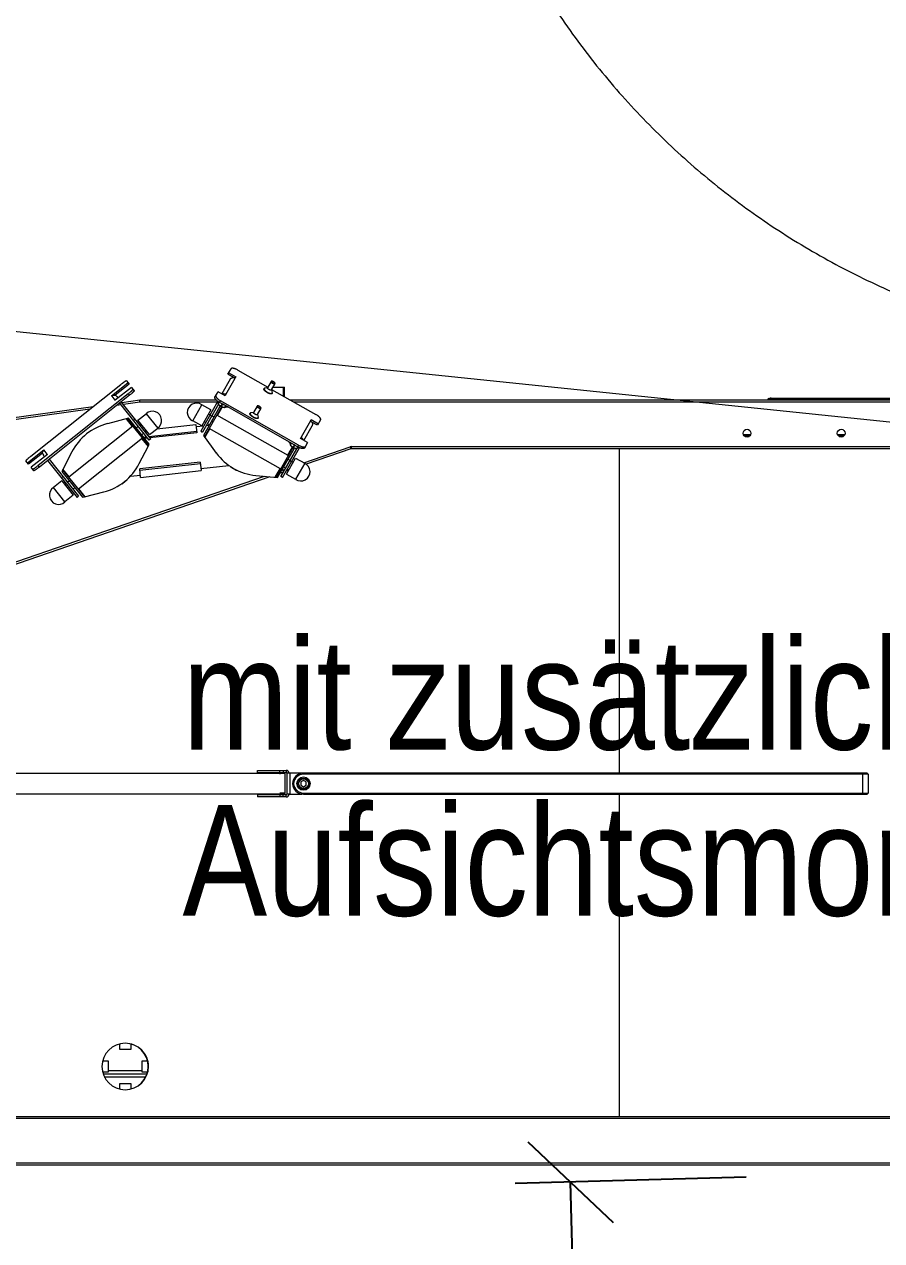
# Model space of a CAD drawing. Header units: millimetres. Extents: x 2027740 to 2136289, y -1533552 to -1491502.
# Drawn here: x 2099765 to 2100539, y -1504172 to -1503073 of the extents above; entities that cross this region are included whole.
import ezdxf

# ---------------------------------------------------------------- set-up
doc = ezdxf.new("R2010")
doc.units = ezdxf.units.MM
doc.header["$MEASUREMENT"] = 0
doc.linetypes.add('AUSGEZOGEN', pattern=[0])
doc.linetypes.add('DGN Style 2', pattern=[375.045563, 225.027338, -150.018225])
for name, color, linetype, lineweight in [('10_Einrichtung', 7, 'Continuous', 0), ('10_Einrichtung (Construction)', 7, 'Continuous', 0), ('11_Schraffur', 9, 'Continuous', 0), ('13_Ladenbau', 94, 'Continuous', 0), ('16_Brandschutz_Radien', 94, 'DGN Style 2', 13)]:
    doc.layers.add(name, color=color, linetype=linetype, lineweight=lineweight)
doc.styles.add('Rossmann', font='ARIALN.TTF', dxfattribs={"height": 100})
doc.styles.add('Style-Arial Narrow', font='ARIALN.TTF')
doc.dimstyles.new('Rossmann', dxfattribs={"dimtxt": 100, "dimasz": 75, "dimexe": 50, "dimexo": 0.0625, "dimgap": 50, "dimtad": 1, "dimdec": 3, "dimlfac": 0.001, "dimzin": 3, "dimtxsty": 'Rossmann', "dimcen": 0, "dimadec": 3, "dimazin": 0, "dimtfac": 1, "dimtdec": 0, "dimtofl": 0, "dimtmove": 0, "dimatfit": 1, "dimfxl": 200, "dimfxlon": 1, "dimfrac": 2, "dimtolj": 1, "dimtzin": 3, "dimarcsym": 0})

# ---------------------------------------------------------------- blocks, each defined once
blk = doc.blocks.new('Tür SB Gr')
at = {"layer": '10_Einrichtung (Construction)', "color": 1, "linetype": 'DGN Style 2', "lineweight": 0}
blk.add_arc((0.6769, 0), 7, 275, 85, dxfattribs=at)
blk = doc.blocks.new('*U847')
at = {"layer": '10_Einrichtung', "color": 1, "linetype": 'Continuous', "lineweight": 0}
for p, q in [((7.386, 3.581), (7.415, 3.63)), ((6.469, 3.522), (6.494, 3.491)), ((7.407, 3.536), (7.332, 3.404)), ((7.368, 3.399), (7.453, 3.547)), ((7.437, 3.552), (7.386, 3.581)), ((7.395, 3.595), (7.459, 3.559)), ((7.433, 3.552), (7.434, 3.554)), ((7.435, 3.552), (7.435, 3.553)), ((7.459, 3.559), (7.453, 3.547)), ((7.477, 3.618), (7.746, 3.465)), ((7.776, 3.517), (7.744, 3.46)), ((7.781, 3.519), (7.778, 3.518)), ((5.606, 2.841), (6.419, 3.489)), ((6.335, 3.387), (6.483, 3.505)), ((6.494, 3.491), (6.368, 3.391)), ((6.516, 3.463), (6.368, 3.346)), ((6.516, 3.463), (6.54, 3.433)), ((7.269, 3.374), (7.297, 3.424)), ((7.362, 3.387), (7.297, 3.424)), ((7.714, 3.452), (7.712, 3.449)), ((7.744, 3.46), (7.719, 3.455)), ((7.744, 3.46), (7.743, 3.459)), ((7.747, 3.466), (7.744, 3.466)), ((7.811, 3.497), (7.778, 3.44)), ((7.779, 3.441), (7.787, 3.417)), ((7.781, 3.445), (8.181, 3.218)), ((7.787, 3.411), (7.785, 3.407)), ((7.793, 3.466), (7.898, 3.466)), ((7.81, 3.503), (7.811, 3.5)), ((7.888, 3.384), (7.888, 3.466)), ((7.898, 3.379), (7.898, 3.466)), ((6.486, 3.405), (5.672, 2.757)), ((6.497, 3.391), (5.684, 2.743)), ((6.337, 3.384), (6.335, 3.387)), ((6.337, 3.384), (6.366, 3.348)), ((6.368, 3.346), (6.366, 3.348)), ((6.421, 3.305), (6.382, 3.3)), ((6.395, 3.367), (6.385, 3.379)), ((6.675, 2.986), (6.409, 3.321)), ((6.689, 2.997), (6.423, 3.332)), ((6.427, 3.326), (6.59, 3.349)), ((6.592, 3.329), (6.442, 3.308)), ((6.486, 3.405), (6.497, 3.391)), ((6.591, 3.339), (6.59, 3.349)), ((6.592, 3.329), (6.591, 3.339)), ((6.591, 3.339), (6.591, 3.339)), ((6.592, 3.349), (7.281, 3.349)), ((6.592, 3.329), (6.592, 3.349)), ((7.29, 3.329), (6.592, 3.329)), ((7.068, 3.162), (7.15, 3.306)), ((7.294, 3.338), (7.141, 3.068)), ((7.232, 3.259), (7.15, 3.306)), ((7.3, 3.312), (7.157, 3.059)), ((7.299, 3.316), (7.307, 3.33)), ((7.299, 3.316), (7.299, 3.316)), ((7.3, 3.311), (7.299, 3.316)), ((7.3, 3.315), (7.308, 3.329)), ((7.311, 3.327), (7.32, 3.342)), ((7.333, 3.315), (7.311, 3.327)), ((8.024, 2.941), (7.32, 3.342)), ((7.333, 3.309), (7.324, 3.293)), ((7.326, 3.292), (7.335, 3.307)), ((7.342, 3.31), (7.333, 3.315)), ((7.984, 2.944), (7.342, 3.31)), ((7.366, 3.296), (7.358, 3.281)), ((7.368, 3.399), (7.362, 3.387)), ((7.655, 3.296), (7.651, 3.295)), ((7.95, 3.349), (15.919, 3.349)), ((15.919, 3.329), (7.985, 3.329)), ((12.274, 3.363), (15.527, 3.363)), ((12.288, 3.365), (15.497, 3.365)), ((3.916, 2.973), (6.17, 3.29)), ((6.139, 3.266), (3.919, 2.954)), ((6.574, 3.166), (6.648, 3.225)), ((6.648, 3.225), (6.752, 3.095)), ((7.232, 3.259), (7.15, 3.115)), ((7.313, 3.29), (7.165, 3.029)), ((7.329, 3.287), (7.175, 3.016)), ((7.224, 3.214), (7.211, 3.222)), ((7.238, 3.202), (7.222, 3.211)), ((7.259, 3.194), (7.24, 3.205)), ((7.93, 2.847), (7.287, 3.213)), ((7.292, 3.21), (7.334, 3.284)), ((7.325, 3.289), (7.313, 3.29)), ((7.355, 3.28), (7.359, 3.281)), ((7.359, 3.281), (7.367, 3.295)), ((7.389, 3.283), (7.363, 3.285)), ((7.366, 3.292), (7.368, 3.295)), ((7.368, 3.295), (7.366, 3.292)), ((7.366, 3.292), (7.366, 3.292)), ((7.366, 3.292), (7.366, 3.292)), ((7.587, 3.229), (7.585, 3.226)), ((7.617, 3.237), (7.592, 3.232)), ((7.649, 3.294), (7.616, 3.236)), ((7.684, 3.274), (7.651, 3.217)), ((7.652, 3.218), (7.66, 3.194)), ((7.66, 3.188), (7.658, 3.185)), ((7.683, 3.28), (7.684, 3.277)), ((6.527, 3.112), (5.949, 2.651)), ((6.489, 3.184), (6.298, 3.135)), ((6.467, 3.178), (6.523, 3.108)), ((6.473, 3.18), (6.669, 2.935)), ((6.676, 2.949), (6.489, 3.184)), ((6.548, 3.175), (6.534, 3.164)), ((6.558, 3.098), (6.575, 3.112)), ((6.677, 3.036), (6.574, 3.166)), ((6.589, 3.123), (6.601, 3.132)), ((6.677, 3.036), (6.752, 3.095)), ((6.744, 3.089), (7.098, 3.128)), ((7.15, 3.115), (7.068, 3.162)), ((7.098, 3.128), (7.107, 3.053)), ((7.101, 3.108), (7.168, 3.116)), ((7.185, 3.145), (7.171, 3.152)), ((7.178, 3.011), (7.223, 3.088)), ((7.19, 3.118), (7.217, 3.121)), ((7.219, 3.125), (7.2, 3.136)), ((7.861, 2.726), (7.217, 3.091)), ((7.252, 3.152), (7.239, 3.16)), ((8.132, 3.161), (8.048, 3.012)), ((8.071, 2.984), (8.146, 3.116)), ((8.132, 3.161), (8.139, 3.172)), ((8.139, 3.172), (8.203, 3.135)), ((8.195, 3.121), (8.145, 3.149)), ((8.151, 3.146), (8.148, 3.142)), ((8.149, 3.141), (8.151, 3.145)), ((8.223, 3.17), (8.195, 3.121)), ((6.615, 3.003), (6.036, 2.542)), ((6.583, 3.067), (6.571, 3.057)), ((6.608, 3.035), (6.625, 3.049)), ((6.61, 2.999), (6.666, 2.929)), ((6.625, 3.014), (6.65, 3.017)), ((6.661, 3.004), (6.635, 3.001)), ((6.639, 3.06), (6.651, 3.07)), ((6.672, 3.019), (7.105, 3.067)), ((6.689, 2.997), (6.675, 2.986)), ((7.107, 3.053), (6.682, 3.006)), ((7.141, 3.068), (7.157, 3.059)), ((7.165, 3.029), (7.281, 2.87)), ((7.953, 2.95), (7.938, 2.971)), ((8.041, 3.001), (8.048, 3.012)), ((8.106, 2.964), (8.041, 3.001)), ((12.041, 3.038), (12.107, 3.038)), ((12.043, 3.032), (12.104, 3.032)), ((12.056, 3.019), (12.092, 3.019)), ((12.891, 3.038), (12.957, 3.038)), ((12.893, 3.032), (12.954, 3.032)), ((12.906, 3.019), (12.942, 3.019)), ((5.576, 2.782), (5.723, 2.9)), ((5.713, 2.869), (5.587, 2.768)), ((5.756, 2.858), (5.609, 2.741)), ((5.723, 2.9), (5.726, 2.897)), ((5.754, 2.861), (5.726, 2.897)), ((5.754, 2.861), (5.756, 2.858)), ((5.977, 2.88), (5.887, 2.704)), ((6.586, 2.774), (6.666, 2.929)), ((6.666, 2.929), (6.669, 2.935)), ((6.669, 2.935), (6.676, 2.949)), ((7.972, 2.921), (7.818, 2.65)), ((7.834, 2.649), (7.983, 2.909)), ((7.864, 2.657), (8.008, 2.909)), ((7.88, 2.648), (8.033, 2.918)), ((7.967, 2.924), (7.925, 2.85)), ((7.951, 2.945), (7.958, 2.959)), ((7.952, 2.94), (7.951, 2.945)), ((7.951, 2.945), (7.951, 2.945)), ((7.952, 2.944), (7.96, 2.958)), ((7.984, 2.938), (7.976, 2.922)), ((7.983, 2.909), (7.976, 2.919)), ((7.978, 2.921), (7.987, 2.936)), ((7.994, 2.939), (7.984, 2.944)), ((8.015, 2.927), (7.994, 2.939)), ((8.007, 2.909), (8.011, 2.91)), ((8.018, 2.925), (8.009, 2.91)), ((8.011, 2.91), (8.019, 2.924)), ((8.024, 2.941), (8.015, 2.927)), ((8.018, 2.921), (8.02, 2.924)), ((8.02, 2.924), (8.018, 2.921)), ((8.018, 2.921), (8.018, 2.921)), ((8.018, 2.921), (8.018, 2.921)), ((8.071, 2.782), (8.489, 2.926)), ((8.106, 2.964), (8.078, 2.915)), ((8.496, 2.907), (8.094, 2.769)), ((8.499, 2.929), (8.489, 2.926)), ((8.489, 2.926), (8.492, 2.918)), ((8.492, 2.919), (8.499, 2.919)), ((8.492, 2.918), (8.492, 2.918)), ((8.492, 2.918), (8.492, 2.917)), ((8.492, 2.917), (8.492, 2.917)), ((8.492, 2.917), (8.496, 2.907)), ((8.499, 2.929), (8.499, 2.909)), ((8.499, 2.929), (15.919, 2.929)), ((15.919, 2.909), (8.499, 2.909)), ((10.922, -0.021), (10.922, 2.909)), ((10.923, -0.021), (10.923, 2.909)), ((5.587, 2.768), (5.562, 2.799)), ((5.684, 2.743), (5.672, 2.757)), ((5.72, 2.849), (5.73, 2.837)), ((5.758, 2.802), (6.024, 2.468)), ((5.772, 2.813), (6.038, 2.479)), ((7.136, 2.786), (6.59, 2.726)), ((7.138, 2.772), (6.591, 2.712)), ((7.136, 2.786), (7.145, 2.711)), ((7.142, 2.731), (7.394, 2.758)), ((7.908, 2.779), (7.895, 2.786)), ((7.915, 2.68), (7.997, 2.824)), ((7.928, 2.814), (7.947, 2.803)), ((7.961, 2.791), (7.946, 2.8)), ((7.963, 2.794), (7.976, 2.787)), ((7.997, 2.824), (8.08, 2.777)), ((8.08, 2.777), (7.998, 2.633)), ((3.919, 1.352), (7.716, 2.66)), ((7.764, 2.655), (3.925, 1.333)), ((5.633, 2.71), (5.609, 2.741)), ((5.897, 2.656), (5.883, 2.645)), ((5.887, 2.704), (6.074, 2.47)), ((5.894, 2.719), (6.09, 2.474)), ((5.953, 2.655), (5.897, 2.725)), ((6.506, 2.66), (6.596, 2.67)), ((6.598, 2.65), (6.59, 2.726)), ((6.598, 2.65), (7.145, 2.711)), ((7.457, 2.715), (7.415, 2.739)), ((7.638, 2.667), (7.834, 2.649)), ((7.855, 2.728), (7.811, 2.651)), ((7.887, 2.698), (7.856, 2.687)), ((7.88, 2.648), (7.864, 2.657)), ((7.871, 2.713), (7.902, 2.724)), ((7.889, 2.744), (7.908, 2.733)), ((7.935, 2.714), (7.913, 2.707)), ((7.915, 2.68), (7.998, 2.633)), ((7.923, 2.724), (7.936, 2.717)), ((5.886, 2.618), (5.811, 2.558)), ((5.915, 2.429), (5.811, 2.558)), ((5.886, 2.618), (5.989, 2.488)), ((5.924, 2.593), (5.912, 2.584)), ((5.955, 2.618), (5.938, 2.605)), ((5.974, 2.531), (5.962, 2.521)), ((5.992, 2.596), (5.98, 2.587)), ((6.005, 2.556), (5.988, 2.542)), ((6.096, 2.475), (6.04, 2.545)), ((6.474, 2.624), (6.436, 2.594)), ((5.989, 2.488), (5.915, 2.429)), ((6.024, 2.468), (6.038, 2.479)), ((6.074, 2.47), (6.09, 2.474)), ((6.09, 2.474), (6.265, 2.518)), ((7.654, -0.016), (7.654, 0.004)), ((7.654, 0.004), (7.913, 0.004)), ((7.854, -0.016), (7.854, 0.004)), ((7.884, 0.004), (7.884, -0.016)), ((7.913, 0.004), (7.913, -0.016)), ((2.634, -0.021), (7.894, -0.021)), ((7.654, -0.016), (7.913, -0.016)), ((7.855, -0.021), (7.855, -0.031)), ((7.894, -0.021), (7.904, -0.031)), ((7.904, -0.201), (7.904, -0.031)), ((7.945, -0.022), (7.919, -0.022)), ((7.919, -0.022), (7.919, -0.21)), ((8.055, -0.022), (7.945, -0.022)), ((7.945, -0.022), (7.945, -0.21)), ((8.069, -0.087), (8.044, -0.101)), ((8.044, -0.101), (8.044, -0.13)), ((13.159, -0.021), (8.069, -0.021)), ((8.069, -0.031), (8.069, -0.021)), ((13.169, -0.031), (8.069, -0.031)), ((8.094, -0.101), (8.069, -0.087)), ((8.094, -0.13), (8.094, -0.101)), ((13.119, -0.211), (13.119, -0.021)), ((13.169, -0.031), (13.159, -0.021)), ((13.169, -0.031), (13.169, -0.201)), ((7.894, -0.211), (2.634, -0.211)), ((7.654, -0.216), (7.654, -0.236)), ((7.913, -0.216), (7.654, -0.216)), ((7.854, -0.216), (7.854, -0.236)), ((7.904, -0.201), (7.855, -0.201)), ((7.884, -0.236), (7.884, -0.216)), ((7.894, -0.211), (7.904, -0.201)), ((7.913, -0.236), (7.913, -0.216)), ((7.945, -0.21), (7.919, -0.21)), ((7.945, -0.21), (8.055, -0.21)), ((7.969, -0.116), (7.979, -0.116)), ((8.044, -0.13), (8.069, -0.145)), ((8.069, -0.145), (8.094, -0.13)), ((8.069, -0.201), (8.069, -0.211)), ((8.069, -0.201), (13.169, -0.201)), ((8.069, -0.211), (13.159, -0.211)), ((10.922, -3.121), (10.922, -0.211)), ((10.923, -3.121), (10.923, -0.211)), ((13.169, -0.201), (13.159, -0.211)), ((7.913, -0.236), (7.654, -0.236)), ((6.409, -2.517), (6.409, -2.467)), ((6.509, -2.517), (6.409, -2.517)), ((6.509, -2.467), (6.509, -2.517)), ((6.255, -2.621), (6.305, -2.621)), ((6.305, -2.621), (6.305, -2.721)), ((6.613, -2.721), (6.613, -2.621)), ((6.613, -2.621), (6.661, -2.621)), ((6.305, -2.721), (6.255, -2.721)), ((6.259, -2.736), (6.657, -2.736)), ((6.305, -2.706), (6.613, -2.706)), ((6.661, -2.721), (6.613, -2.721)), ((6.669, -2.671), (6.667, -2.671)), ((6.27, -2.763), (6.646, -2.763)), ((6.409, -2.875), (6.409, -2.825)), ((6.409, -2.825), (6.509, -2.825)), ((6.509, -2.825), (6.509, -2.874)), ((3.929, -3.121), (15.919, -3.121)), ((15.919, -3.141), (3.929, -3.141)), ((3.929, -3.541), (15.919, -3.541)), ((15.919, -3.561), (3.929, -3.561))]:
    blk.add_line(p, q, dxfattribs=at)
at = {"layer": '10_Einrichtung', "color": 1, "linetype": 'Continuous', "lineweight": 0, "flags": 128}
for points in [[(7.252, 3.152), (7.25, 3.153), (7.248, 3.155), (7.246, 3.156), (7.243, 3.157), (7.241, 3.158), (7.239, 3.16)], [(6.583, 3.067), (6.581, 3.065), (6.579, 3.064), (6.577, 3.062), (6.575, 3.061), (6.573, 3.059), (6.571, 3.057)], [(7.908, 2.779), (7.906, 2.78), (7.904, 2.781), (7.902, 2.783), (7.9, 2.784), (7.897, 2.785), (7.895, 2.786)], [(5.992, 2.596), (5.99, 2.595), (5.988, 2.593), (5.986, 2.592), (5.984, 2.59), (5.982, 2.588), (5.98, 2.587)], [(7.969, -0.116), (7.971, -0.116), (7.974, -0.116), (7.976, -0.116), (7.979, -0.116)]]:
    blk.add_lwpolyline(points, dxfattribs=at)
at = {"layer": '10_Einrichtung', "color": 1, "linetype": 'Continuous', "lineweight": 0}
for centre, radius in [((12.074, 3.049), 0.035), ((12.924, 3.049), 0.035), ((8.069, -0.116), 0.06), ((8.069, -0.116), 0.05), ((8.069, -0.116), 0.044)]:
    blk.add_circle(centre, radius, dxfattribs=at)
for centre, radius, start, end in [((6.387, 3.322), 0.0341, 102.3661, 128.5509), ((6.358, 3.358), 0.0338, 38.5576, 73.7146), ((7.103, 3.237), 0.0833, 55.7341, 245.0024), ((7.402, 3.426), 0.131, 238.0041, 242.7149), ((12.274, 3.349), 0.014, 90, 180), ((12.274, 3.349), 0.006, 149.2917, 180), ((12.288, 3.349), 0.016, 90, 117.4162), ((12.291, 3.347), 0.0185, 90, 115.4741), ((6.705, 3.164), 0.0833, 303.9125, 133.1807), ((6.422, 2.651), 0.5, 104.3075, 152.7857), ((5.746, 2.871), 0.0338, 183.3786, 218.5356), ((5.776, 2.834), 0.0341, 128.5424, 154.7272), ((7.685, 3.165), 0.5, 216.1292, 264.6073), ((8.054, 3.055), 0.131, 237.9877, 242.7476), ((6.141, 3.003), 0.5, 284.3075, 332.7857), ((7.458, 2.775), 0.0557, 209.1814, 220.2259), ((8.045, 2.701), 0.0833, 235.7341, 65.0024), ((7.466, 2.77), 0.0557, 260.5106, 271.5551), ((5.858, 2.489), 0.0833, 123.9125, 313.1807), ((6.419, 2.647), 0.0557, 277.3561, 288.4043), ((6.426, 2.653), 0.0557, 328.689, 339.7371), ((7.913, -0.022), 0.026, 0, 90), ((7.913, -0.022), 0.006, 0, 90), ((8.069, -0.121), 0.1, 90, 177.134), ((8.069, -0.121), 0.09, 90, 176.8153), ((7.913, -0.21), 0.026, 270, 0), ((7.913, -0.21), 0.006, 270, 0), ((8.069, -0.111), 0.1, 182.866, 270), ((8.069, -0.111), 0.09, 183.1847, 270), ((6.459, -2.671), 0.21, 90.1663, 180), ((6.459, -2.671), 0.21, 90, 90.1663), ((6.457, -2.671), 0.21, 360, 89.6675), ((6.459, -2.671), 0.21, 360, 90), ((6.459, -2.671), 0.21, 180, 269.8337), ((6.457, -2.671), 0.21, 270.3325, 0), ((6.459, -2.671), 0.21, 270, 0), ((6.459, -2.671), 0.21, 269.8337, 270)]:
    blk.add_arc(centre, radius, start, end, dxfattribs=at)
for points, knots in [([(7.477, 3.618), (7.473, 3.62), (7.467, 3.624), (7.458, 3.628), (7.451, 3.63), (7.446, 3.632), (7.442, 3.633), (7.437, 3.634), (7.433, 3.635), (7.429, 3.635), (7.426, 3.635), (7.423, 3.635), (7.42, 3.634), (7.418, 3.633), (7.416, 3.632), (7.415, 3.631), (7.415, 3.63), (7.415, 3.63)], [0, 0, 0, 0, 0.174606, 0.343307, 0.423692, 0.50055, 0.573289, 0.641384, 0.704392, 0.761976, 0.813935, 0.860251, 0.901161, 0.937259, 0.96963, 0.98495, 1, 1, 1, 1]), ([(6.469, 3.522), (6.469, 3.522), (6.469, 3.522), (6.469, 3.522), (6.469, 3.522), (6.469, 3.522), (6.468, 3.522), (6.468, 3.522), (6.467, 3.522), (6.466, 3.521), (6.466, 3.521), (6.464, 3.52), (6.462, 3.519), (6.46, 3.518), (6.457, 3.516), (6.453, 3.514), (6.45, 3.511), (6.446, 3.509), (6.442, 3.506), (6.436, 3.501), (6.428, 3.496), (6.422, 3.491), (6.419, 3.489)], [0, 0, 0, 0, 0.002251, 0.004653, 0.007329, 0.010372, 0.01777, 0.027142, 0.038608, 0.052218, 0.067983, 0.085897, 0.12806, 0.178406, 0.236509, 0.301847, 0.373815, 0.451741, 0.53489, 0.622472, 0.807571, 1, 1, 1, 1]), ([(7.407, 3.536), (7.408, 3.538), (7.41, 3.54), (7.412, 3.543), (7.416, 3.546), (7.419, 3.548), (7.423, 3.55), (7.428, 3.551), (7.432, 3.552), (7.435, 3.552), (7.437, 3.552)], [0, 0, 0, 0, 0.122616, 0.245519, 0.368971, 0.493195, 0.618353, 0.74454, 0.871774, 1, 1, 1, 1]), ([(7.437, 3.552), (7.439, 3.552), (7.445, 3.551), (7.45, 3.549), (7.453, 3.547)], [0, 0, 0, 0, 0.498249, 1, 1, 1, 1]), ([(7.778, 3.518), (7.778, 3.518), (7.778, 3.518), (7.777, 3.518), (7.776, 3.517), (7.776, 3.517), (7.776, 3.517)], [0, 0, 0, 0, 0.28988, 0.547566, 0.780588, 1, 1, 1, 1]), ([(7.776, 3.517), (7.776, 3.517), (7.776, 3.516), (7.776, 3.516), (7.776, 3.515), (7.776, 3.514), (7.776, 3.513), (7.777, 3.512), (7.778, 3.51), (7.78, 3.509), (7.781, 3.507), (7.783, 3.506), (7.783, 3.505)], [0, 0, 0, 0, 0.034484, 0.07033, 0.108731, 0.15061, 0.247025, 0.362434, 0.497075, 0.649747, 0.818317, 1, 1, 1, 1]), ([(7.781, 3.519), (7.781, 3.519), (7.781, 3.519), (7.78, 3.519), (7.779, 3.518), (7.779, 3.518), (7.779, 3.517), (7.779, 3.516), (7.779, 3.516), (7.779, 3.515), (7.78, 3.514), (7.78, 3.513), (7.781, 3.512), (7.782, 3.511), (7.784, 3.509), (7.785, 3.508), (7.786, 3.508)], [0, 0, 0, 0, 0.050022, 0.094295, 0.13427, 0.172075, 0.21029, 0.2514, 0.297332, 0.34933, 0.408065, 0.473793, 0.54647, 0.625838, 0.802787, 1, 1, 1, 1]), ([(7.803, 3.511), (7.802, 3.511), (7.8, 3.513), (7.797, 3.514), (7.795, 3.516), (7.793, 3.517), (7.791, 3.517), (7.788, 3.518), (7.786, 3.519), (7.784, 3.519), (7.783, 3.519), (7.782, 3.519), (7.782, 3.519), (7.781, 3.519)], [0, 0, 0, 0, 0.140964, 0.286871, 0.432658, 0.503929, 0.573289, 0.703946, 0.820466, 0.872397, 0.919701, 0.962229, 1, 1, 1, 1]), ([(6.486, 3.405), (6.489, 3.407), (6.495, 3.412), (6.502, 3.418), (6.507, 3.423), (6.511, 3.426), (6.515, 3.43), (6.518, 3.433), (6.521, 3.435), (6.523, 3.438), (6.525, 3.44), (6.527, 3.442), (6.528, 3.443), (6.528, 3.444), (6.529, 3.445), (6.529, 3.445), (6.529, 3.446), (6.529, 3.446), (6.529, 3.446), (6.529, 3.446), (6.529, 3.447), (6.529, 3.447), (6.529, 3.447)], [0, 0, 0, 0, 0.192429, 0.377528, 0.46511, 0.548259, 0.626185, 0.698153, 0.763491, 0.821594, 0.87194, 0.914103, 0.932017, 0.947782, 0.961392, 0.972858, 0.98223, 0.989628, 0.992671, 0.995347, 0.997749, 1, 1, 1, 1]), ([(6.54, 3.433), (6.54, 3.433), (6.54, 3.433), (6.541, 3.432), (6.541, 3.432), (6.541, 3.432), (6.54, 3.432), (6.54, 3.431), (6.54, 3.43), (6.539, 3.43), (6.539, 3.429), (6.538, 3.428), (6.536, 3.426), (6.534, 3.424), (6.532, 3.421), (6.529, 3.419), (6.526, 3.416), (6.522, 3.412), (6.519, 3.409), (6.513, 3.404), (6.506, 3.398), (6.5, 3.393), (6.497, 3.391)], [0, 0, 0, 0, 0.002251, 0.004653, 0.007329, 0.010372, 0.01777, 0.027142, 0.038608, 0.052218, 0.067983, 0.085897, 0.12806, 0.178406, 0.236509, 0.301847, 0.373815, 0.451741, 0.53489, 0.622472, 0.807571, 1, 1, 1, 1]), ([(7.728, 3.425), (7.726, 3.426), (7.724, 3.428), (7.72, 3.432), (7.717, 3.435), (7.715, 3.438), (7.713, 3.44), (7.712, 3.442), (7.712, 3.443), (7.711, 3.444), (7.711, 3.446), (7.711, 3.447), (7.711, 3.448), (7.712, 3.449), (7.712, 3.449)], [0, 0, 0, 0, 0.181642, 0.350173, 0.502811, 0.637421, 0.697579, 0.752887, 0.803427, 0.849425, 0.891294, 0.929686, 0.965524, 1, 1, 1, 1]), ([(7.714, 3.452), (7.714, 3.452), (7.713, 3.451), (7.713, 3.45), (7.713, 3.449), (7.713, 3.448), (7.714, 3.446), (7.714, 3.445), (7.715, 3.443), (7.716, 3.441), (7.719, 3.438), (7.722, 3.435), (7.725, 3.431), (7.728, 3.429), (7.73, 3.428)], [0, 0, 0, 0, 0.034476, 0.070314, 0.108706, 0.150575, 0.196573, 0.247113, 0.302421, 0.362579, 0.497189, 0.649827, 0.818358, 1, 1, 1, 1]), ([(7.719, 3.455), (7.718, 3.455), (7.717, 3.455), (7.716, 3.454), (7.715, 3.453), (7.714, 3.453), (7.714, 3.452)], [0, 0, 0, 0, 0.28988, 0.547566, 0.780588, 1, 1, 1, 1]), ([(7.785, 3.407), (7.785, 3.407), (7.784, 3.407), (7.784, 3.406), (7.782, 3.405), (7.781, 3.405), (7.779, 3.404), (7.777, 3.404), (7.774, 3.404), (7.771, 3.404), (7.767, 3.405), (7.763, 3.406), (7.758, 3.408), (7.754, 3.409), (7.749, 3.412), (7.743, 3.415), (7.736, 3.419), (7.731, 3.423), (7.728, 3.425)], [0, 0, 0, 0, 0.014022, 0.028433, 0.0597, 0.077158, 0.096049, 0.138498, 0.187504, 0.243007, 0.304636, 0.371803, 0.443758, 0.519629, 0.598456, 0.679211, 0.842193, 1, 1, 1, 1]), ([(7.73, 3.428), (7.732, 3.426), (7.738, 3.422), (7.745, 3.418), (7.751, 3.415), (7.756, 3.413), (7.76, 3.411), (7.765, 3.41), (7.769, 3.408), (7.772, 3.408), (7.776, 3.407), (7.779, 3.407), (7.781, 3.407), (7.783, 3.408), (7.784, 3.408), (7.785, 3.409), (7.786, 3.41), (7.787, 3.41), (7.787, 3.411)], [0, 0, 0, 0, 0.157807, 0.320789, 0.401544, 0.480371, 0.556242, 0.628197, 0.695364, 0.756993, 0.812496, 0.861502, 0.903951, 0.922842, 0.9403, 0.971567, 0.985978, 1, 1, 1, 1]), ([(7.751, 3.448), (7.75, 3.448), (7.749, 3.449), (7.747, 3.451), (7.745, 3.453), (7.744, 3.454), (7.743, 3.456), (7.743, 3.457), (7.743, 3.458), (7.743, 3.458), (7.743, 3.459), (7.743, 3.459), (7.743, 3.459)], [0, 0, 0, 0, 0.181683, 0.350253, 0.502925, 0.637566, 0.752975, 0.84939, 0.891269, 0.92967, 0.965516, 1, 1, 1, 1]), ([(7.778, 3.44), (7.778, 3.439), (7.778, 3.439), (7.777, 3.439), (7.777, 3.438), (7.775, 3.438), (7.774, 3.438), (7.773, 3.438), (7.771, 3.438), (7.769, 3.438), (7.767, 3.439), (7.763, 3.44), (7.759, 3.442), (7.755, 3.445), (7.752, 3.447), (7.751, 3.448)], [0, 0, 0, 0, 0.014024, 0.028437, 0.059708, 0.096011, 0.138466, 0.187479, 0.242989, 0.304627, 0.371803, 0.519601, 0.679167, 0.842171, 1, 1, 1, 1]), ([(7.783, 3.505), (7.785, 3.504), (7.787, 3.502), (7.792, 3.5), (7.796, 3.498), (7.799, 3.497), (7.802, 3.496), (7.804, 3.496), (7.805, 3.495), (7.807, 3.495), (7.808, 3.496), (7.809, 3.496), (7.81, 3.496), (7.81, 3.497), (7.811, 3.497), (7.811, 3.497)], [0, 0, 0, 0, 0.157829, 0.320833, 0.480399, 0.628197, 0.695373, 0.757011, 0.812521, 0.861534, 0.903989, 0.940292, 0.971563, 0.985976, 1, 1, 1, 1]), ([(7.786, 3.508), (7.787, 3.507), (7.79, 3.505), (7.794, 3.503), (7.797, 3.501), (7.799, 3.5), (7.801, 3.5), (7.803, 3.499), (7.805, 3.499), (7.806, 3.499), (7.807, 3.499), (7.808, 3.499), (7.809, 3.499), (7.809, 3.5), (7.809, 3.5), (7.81, 3.5), (7.81, 3.501), (7.81, 3.502), (7.81, 3.502), (7.81, 3.503), (7.81, 3.503)], [0, 0, 0, 0, 0.171848, 0.348267, 0.434088, 0.516167, 0.593035, 0.663395, 0.726195, 0.780727, 0.826798, 0.846849, 0.865123, 0.881917, 0.897648, 0.912845, 0.928103, 0.960943, 0.979559, 1, 1, 1, 1]), ([(7.787, 3.411), (7.787, 3.411), (7.787, 3.412), (7.788, 3.413), (7.787, 3.415), (7.787, 3.416), (7.787, 3.417)], [0, 0, 0, 0, 0.219412, 0.452434, 0.71012, 1, 1, 1, 1]), ([(7.81, 3.503), (7.81, 3.503), (7.809, 3.504), (7.809, 3.505), (7.808, 3.506), (7.807, 3.507), (7.805, 3.509), (7.804, 3.51), (7.803, 3.511)], [0, 0, 0, 0, 0.088293, 0.18783, 0.29865, 0.420389, 0.69365, 1, 1, 1, 1]), ([(7.811, 3.497), (7.811, 3.497), (7.811, 3.498), (7.811, 3.498), (7.811, 3.499), (7.811, 3.5), (7.811, 3.5)], [0, 0, 0, 0, 0.219412, 0.452434, 0.71012, 1, 1, 1, 1]), ([(6.337, 3.384), (6.338, 3.385), (6.34, 3.387), (6.345, 3.389), (6.352, 3.392), (6.359, 3.392), (6.364, 3.392), (6.367, 3.391), (6.368, 3.391)], [0, 0, 0, 0, 0.125245, 0.250476, 0.500389, 0.750095, 0.875079, 1, 1, 1, 1]), ([(7.311, 3.327), (7.308, 3.329), (7.301, 3.333), (7.294, 3.338), (7.288, 3.343), (7.284, 3.346), (7.28, 3.35), (7.277, 3.353), (7.275, 3.356), (7.272, 3.359), (7.271, 3.362), (7.269, 3.365), (7.268, 3.368), (7.268, 3.37), (7.268, 3.372), (7.269, 3.374), (7.269, 3.374), (7.269, 3.374)], [0, 0, 0, 0, 0.174606, 0.343307, 0.423692, 0.50055, 0.573289, 0.641384, 0.704392, 0.761976, 0.813935, 0.860251, 0.901161, 0.937259, 0.96963, 0.98495, 1, 1, 1, 1]), ([(7.278, 3.389), (7.277, 3.389), (7.277, 3.388), (7.277, 3.387), (7.277, 3.385), (7.277, 3.383), (7.278, 3.38), (7.279, 3.377), (7.281, 3.374), (7.283, 3.371), (7.286, 3.368), (7.289, 3.364), (7.292, 3.361), (7.296, 3.358), (7.302, 3.353), (7.31, 3.348), (7.316, 3.344), (7.32, 3.342)], [0, 0, 0, 0, 0.01505, 0.03037, 0.062741, 0.098839, 0.139749, 0.186065, 0.238024, 0.295608, 0.358616, 0.426711, 0.49945, 0.576308, 0.656693, 0.825394, 1, 1, 1, 1]), ([(7.299, 3.316), (7.299, 3.316), (7.299, 3.316), (7.299, 3.316), (7.299, 3.316), (7.299, 3.316)], [0, 0, 0, 0, 0.633884, 0.850083, 1, 1, 1, 1]), ([(7.299, 3.316), (7.299, 3.316), (7.299, 3.315), (7.3, 3.315), (7.3, 3.315)], [0, 0, 0, 0, 0.439148, 1, 1, 1, 1]), ([(7.299, 3.316), (7.299, 3.316), (7.299, 3.316), (7.299, 3.316), (7.299, 3.316), (7.299, 3.316), (7.299, 3.316)], [0, 0, 0, 0, 0.113469, 0.278517, 0.567952, 1, 1, 1, 1]), ([(7.299, 3.316), (7.299, 3.316), (7.299, 3.316), (7.299, 3.316), (7.299, 3.316)], [0, 0, 0, 0, 0.407465, 1, 1, 1, 1]), ([(7.324, 3.293), (7.323, 3.294), (7.32, 3.294), (7.316, 3.296), (7.313, 3.298), (7.309, 3.3), (7.306, 3.303), (7.304, 3.307), (7.302, 3.311), (7.3, 3.313), (7.3, 3.315)], [0, 0, 0, 0, 0.115923, 0.233209, 0.352713, 0.475347, 0.601687, 0.731663, 0.864682, 1, 1, 1, 1]), ([(7.301, 3.309), (7.301, 3.309), (7.301, 3.31), (7.301, 3.311), (7.3, 3.311)], [0, 0, 0, 0, 0.264932, 1, 1, 1, 1]), ([(7.355, 3.28), (7.355, 3.28), (7.353, 3.28), (7.35, 3.28), (7.346, 3.28), (7.343, 3.281), (7.339, 3.282), (7.335, 3.284), (7.33, 3.286), (7.326, 3.288), (7.322, 3.29), (7.318, 3.293), (7.314, 3.296), (7.311, 3.298), (7.308, 3.301), (7.305, 3.304), (7.303, 3.307), (7.302, 3.308), (7.301, 3.309)], [0, 0, 0, 0, 0.03989, 0.086801, 0.140548, 0.200553, 0.26597, 0.33576, 0.408749, 0.483668, 0.559195, 0.633991, 0.706738, 0.776174, 0.841135, 0.900597, 0.953734, 1, 1, 1, 1]), ([(7.327, 3.318), (7.328, 3.316), (7.33, 3.313), (7.332, 3.31), (7.333, 3.309)], [0, 0, 0, 0, 0.494658, 1, 1, 1, 1]), ([(7.335, 3.307), (7.335, 3.307), (7.334, 3.307), (7.334, 3.307), (7.333, 3.308), (7.333, 3.308), (7.333, 3.309)], [0, 0, 0, 0, 0.248457, 0.501558, 0.753759, 1, 1, 1, 1]), ([(7.335, 3.307), (7.337, 3.307), (7.341, 3.308), (7.344, 3.307), (7.346, 3.307)], [0, 0, 0, 0, 0.504829, 1, 1, 1, 1]), ([(7.368, 3.399), (7.366, 3.4), (7.361, 3.402), (7.354, 3.403), (7.349, 3.403), (7.345, 3.403), (7.342, 3.402), (7.339, 3.401), (7.338, 3.401)], [0, 0, 0, 0, 0.253229, 0.504902, 0.629947, 0.754179, 0.877536, 1, 1, 1, 1]), ([(7.655, 3.296), (7.654, 3.296), (7.654, 3.296), (7.653, 3.296), (7.653, 3.295), (7.652, 3.295), (7.652, 3.294), (7.652, 3.293), (7.652, 3.293), (7.652, 3.292), (7.653, 3.291), (7.653, 3.29), (7.654, 3.289), (7.655, 3.288), (7.657, 3.286), (7.658, 3.285), (7.659, 3.285)], [0, 0, 0, 0, 0.050022, 0.094295, 0.13427, 0.172075, 0.21029, 0.2514, 0.297332, 0.34933, 0.408065, 0.473793, 0.54647, 0.625838, 0.802787, 1, 1, 1, 1]), ([(7.676, 3.288), (7.675, 3.288), (7.673, 3.29), (7.67, 3.291), (7.668, 3.293), (7.666, 3.294), (7.664, 3.294), (7.662, 3.295), (7.659, 3.296), (7.658, 3.296), (7.656, 3.296), (7.655, 3.296), (7.655, 3.296), (7.655, 3.296)], [0, 0, 0, 0, 0.140964, 0.286871, 0.432658, 0.503929, 0.573289, 0.703946, 0.820466, 0.872397, 0.919701, 0.962229, 1, 1, 1, 1]), ([(12.269, 3.352), (12.269, 3.352), (12.268, 3.351), (12.268, 3.35), (12.268, 3.349)], [0, 0, 0, 0, 0.247512, 1, 1, 1, 1]), ([(12.274, 3.363), (12.274, 3.363), (12.273, 3.363), (12.273, 3.363), (12.273, 3.363), (12.272, 3.363), (12.272, 3.362), (12.272, 3.361), (12.271, 3.36), (12.27, 3.359), (12.27, 3.357), (12.269, 3.355), (12.269, 3.353), (12.269, 3.352)], [0, 0, 0, 0, 0.026157, 0.054638, 0.087238, 0.125009, 0.168559, 0.218202, 0.335648, 0.47588, 0.635995, 0.812175, 1, 1, 1, 1]), ([(12.288, 3.365), (12.288, 3.365), (12.288, 3.365), (12.287, 3.365), (12.287, 3.365)], [0, 0, 0, 0, 0.467629, 1, 1, 1, 1]), ([(12.291, 3.365), (12.29, 3.365), (12.29, 3.365), (12.29, 3.365), (12.29, 3.365), (12.29, 3.365), (12.289, 3.364), (12.289, 3.364), (12.289, 3.363)], [0, 0, 0, 0, 0.08292, 0.171542, 0.270501, 0.383044, 0.656329, 1, 1, 1, 1]), ([(7.324, 3.293), (7.324, 3.293), (7.325, 3.293), (7.325, 3.293), (7.326, 3.292), (7.326, 3.292), (7.326, 3.292)], [0, 0, 0, 0, 0.234728, 0.496448, 0.760098, 1, 1, 1, 1]), ([(7.358, 3.281), (7.356, 3.281), (7.353, 3.281), (7.348, 3.281), (7.344, 3.281), (7.34, 3.283), (7.336, 3.284), (7.332, 3.286), (7.329, 3.289), (7.327, 3.291), (7.326, 3.292)], [0, 0, 0, 0, 0.134002, 0.266064, 0.395521, 0.52182, 0.644846, 0.765045, 0.883183, 1, 1, 1, 1]), ([(7.358, 3.281), (7.358, 3.281), (7.358, 3.281), (7.358, 3.281), (7.359, 3.281), (7.359, 3.281), (7.359, 3.281), (7.359, 3.281), (7.359, 3.281), (7.359, 3.281), (7.359, 3.281), (7.359, 3.281), (7.359, 3.281), (7.359, 3.281), (7.359, 3.281)], [0, 0, 0, 0, 0.211053, 0.408222, 0.584756, 0.733988, 0.796589, 0.850499, 0.895515, 0.931579, 0.958944, 0.97818, 0.990629, 1, 1, 1, 1]), ([(7.366, 3.292), (7.366, 3.291), (7.365, 3.289), (7.364, 3.287), (7.363, 3.286), (7.362, 3.284), (7.361, 3.284), (7.361, 3.283), (7.361, 3.282), (7.36, 3.282), (7.36, 3.281), (7.36, 3.281), (7.36, 3.281), (7.359, 3.281), (7.359, 3.281), (7.359, 3.281), (7.359, 3.281)], [0, 0, 0, 0, 0.2135, 0.409909, 0.584364, 0.661721, 0.731677, 0.793721, 0.847495, 0.892822, 0.929717, 0.958399, 0.979254, 0.992831, 0.997137, 1, 1, 1, 1]), ([(7.359, 3.281), (7.359, 3.281), (7.359, 3.281), (7.359, 3.281), (7.359, 3.281), (7.359, 3.281), (7.359, 3.281), (7.359, 3.281), (7.359, 3.281), (7.359, 3.281)], [0, 0, 0, 0, 0.064025, 0.121165, 0.194377, 0.294649, 0.425214, 0.586649, 1, 1, 1, 1]), ([(7.601, 3.202), (7.6, 3.203), (7.597, 3.205), (7.593, 3.209), (7.59, 3.212), (7.588, 3.215), (7.586, 3.217), (7.586, 3.219), (7.585, 3.22), (7.585, 3.221), (7.584, 3.223), (7.584, 3.224), (7.585, 3.225), (7.585, 3.226), (7.585, 3.226)], [0, 0, 0, 0, 0.181642, 0.350173, 0.502811, 0.637421, 0.697579, 0.752887, 0.803427, 0.849425, 0.891294, 0.929686, 0.965524, 1, 1, 1, 1]), ([(7.587, 3.229), (7.587, 3.229), (7.586, 3.228), (7.586, 3.227), (7.586, 3.226), (7.586, 3.225), (7.587, 3.223), (7.587, 3.222), (7.588, 3.22), (7.59, 3.218), (7.592, 3.215), (7.595, 3.212), (7.599, 3.208), (7.601, 3.206), (7.603, 3.205)], [0, 0, 0, 0, 0.034476, 0.070314, 0.108706, 0.150575, 0.196573, 0.247113, 0.302421, 0.362579, 0.497189, 0.649827, 0.818358, 1, 1, 1, 1]), ([(7.592, 3.232), (7.591, 3.232), (7.59, 3.232), (7.589, 3.231), (7.588, 3.23), (7.587, 3.23), (7.587, 3.229)], [0, 0, 0, 0, 0.28988, 0.547566, 0.780588, 1, 1, 1, 1]), ([(7.658, 3.185), (7.658, 3.184), (7.658, 3.184), (7.657, 3.183), (7.656, 3.182), (7.654, 3.182), (7.653, 3.181), (7.65, 3.181), (7.647, 3.181), (7.644, 3.181), (7.64, 3.182), (7.636, 3.183), (7.632, 3.185), (7.627, 3.187), (7.623, 3.189), (7.617, 3.192), (7.609, 3.196), (7.604, 3.2), (7.601, 3.202)], [0, 0, 0, 0, 0.014022, 0.028433, 0.0597, 0.077158, 0.096049, 0.138498, 0.187504, 0.243007, 0.304636, 0.371803, 0.443758, 0.519629, 0.598456, 0.679211, 0.842193, 1, 1, 1, 1]), ([(7.603, 3.205), (7.606, 3.203), (7.611, 3.199), (7.618, 3.195), (7.624, 3.192), (7.629, 3.19), (7.633, 3.188), (7.638, 3.187), (7.642, 3.185), (7.646, 3.185), (7.649, 3.184), (7.652, 3.184), (7.654, 3.184), (7.656, 3.185), (7.657, 3.185), (7.659, 3.186), (7.659, 3.187), (7.66, 3.187), (7.66, 3.188)], [0, 0, 0, 0, 0.157807, 0.320789, 0.401544, 0.480371, 0.556242, 0.628197, 0.695364, 0.756993, 0.812496, 0.861502, 0.903951, 0.922842, 0.9403, 0.971567, 0.985978, 1, 1, 1, 1]), ([(7.624, 3.225), (7.623, 3.225), (7.622, 3.226), (7.62, 3.228), (7.619, 3.23), (7.617, 3.231), (7.617, 3.233), (7.616, 3.234), (7.616, 3.235), (7.616, 3.235), (7.616, 3.236), (7.616, 3.236), (7.616, 3.236)], [0, 0, 0, 0, 0.181683, 0.350253, 0.502925, 0.637566, 0.752975, 0.84939, 0.891269, 0.92967, 0.965516, 1, 1, 1, 1]), ([(7.651, 3.217), (7.651, 3.216), (7.651, 3.216), (7.65, 3.216), (7.65, 3.215), (7.649, 3.215), (7.647, 3.215), (7.646, 3.215), (7.644, 3.215), (7.642, 3.215), (7.64, 3.216), (7.636, 3.217), (7.632, 3.22), (7.628, 3.222), (7.625, 3.224), (7.624, 3.225)], [0, 0, 0, 0, 0.014024, 0.028437, 0.059708, 0.096011, 0.138466, 0.187479, 0.242989, 0.304627, 0.371803, 0.519601, 0.679167, 0.842171, 1, 1, 1, 1]), ([(7.651, 3.295), (7.651, 3.295), (7.651, 3.295), (7.65, 3.295), (7.649, 3.294), (7.649, 3.294), (7.649, 3.294)], [0, 0, 0, 0, 0.28988, 0.547566, 0.780588, 1, 1, 1, 1]), ([(7.649, 3.294), (7.649, 3.294), (7.649, 3.293), (7.649, 3.293), (7.649, 3.292), (7.649, 3.291), (7.649, 3.29), (7.65, 3.289), (7.651, 3.287), (7.653, 3.286), (7.655, 3.284), (7.656, 3.283), (7.657, 3.282)], [0, 0, 0, 0, 0.034484, 0.07033, 0.108731, 0.15061, 0.247025, 0.362434, 0.497075, 0.649747, 0.818317, 1, 1, 1, 1]), ([(7.657, 3.282), (7.658, 3.281), (7.661, 3.28), (7.665, 3.277), (7.669, 3.275), (7.672, 3.274), (7.675, 3.273), (7.677, 3.273), (7.679, 3.272), (7.68, 3.272), (7.681, 3.273), (7.682, 3.273), (7.683, 3.273), (7.684, 3.274), (7.684, 3.274), (7.684, 3.274)], [0, 0, 0, 0, 0.157829, 0.320833, 0.480399, 0.628197, 0.695373, 0.757011, 0.812521, 0.861534, 0.903989, 0.940292, 0.971563, 0.985976, 1, 1, 1, 1]), ([(7.659, 3.285), (7.66, 3.284), (7.663, 3.282), (7.667, 3.28), (7.67, 3.278), (7.672, 3.277), (7.674, 3.277), (7.676, 3.276), (7.678, 3.276), (7.679, 3.276), (7.681, 3.276), (7.681, 3.276), (7.682, 3.276), (7.682, 3.277), (7.683, 3.277), (7.683, 3.277), (7.683, 3.278), (7.683, 3.279), (7.683, 3.279), (7.683, 3.28), (7.683, 3.28)], [0, 0, 0, 0, 0.171848, 0.348267, 0.434088, 0.516167, 0.593035, 0.663395, 0.726195, 0.780727, 0.826798, 0.846849, 0.865123, 0.881917, 0.897648, 0.912845, 0.928103, 0.960943, 0.979559, 1, 1, 1, 1]), ([(7.66, 3.188), (7.66, 3.188), (7.661, 3.189), (7.661, 3.19), (7.661, 3.192), (7.66, 3.193), (7.66, 3.194)], [0, 0, 0, 0, 0.219412, 0.452434, 0.71012, 1, 1, 1, 1]), ([(7.683, 3.28), (7.683, 3.28), (7.682, 3.281), (7.682, 3.282), (7.681, 3.283), (7.68, 3.284), (7.679, 3.286), (7.677, 3.287), (7.676, 3.288)], [0, 0, 0, 0, 0.088293, 0.18783, 0.29865, 0.420389, 0.69365, 1, 1, 1, 1]), ([(7.684, 3.274), (7.684, 3.274), (7.684, 3.275), (7.684, 3.275), (7.684, 3.276), (7.684, 3.277), (7.684, 3.277)], [0, 0, 0, 0, 0.219412, 0.452434, 0.71012, 1, 1, 1, 1]), ([(8.223, 3.17), (8.223, 3.17), (8.223, 3.171), (8.224, 3.172), (8.224, 3.174), (8.224, 3.177), (8.223, 3.179), (8.222, 3.182), (8.22, 3.185), (8.217, 3.188), (8.215, 3.192), (8.212, 3.195), (8.208, 3.198), (8.204, 3.202), (8.199, 3.206), (8.191, 3.212), (8.184, 3.216), (8.181, 3.218)], [0, 0, 0, 0, 0.01505, 0.03037, 0.062741, 0.098839, 0.139749, 0.186065, 0.238024, 0.295608, 0.358616, 0.426711, 0.49945, 0.576308, 0.656693, 0.825394, 1, 1, 1, 1]), ([(8.132, 3.161), (8.135, 3.159), (8.139, 3.156), (8.143, 3.152), (8.145, 3.149)], [0, 0, 0, 0, 0.501751, 1, 1, 1, 1]), ([(8.145, 3.149), (8.145, 3.148), (8.147, 3.145), (8.149, 3.141), (8.15, 3.137), (8.15, 3.133), (8.15, 3.128), (8.149, 3.124), (8.148, 3.12), (8.147, 3.117), (8.146, 3.116)], [0, 0, 0, 0, 0.128226, 0.25546, 0.381647, 0.506805, 0.631029, 0.754481, 0.877384, 1, 1, 1, 1]), ([(8.065, 2.987), (8.065, 2.988), (8.064, 2.991), (8.063, 2.995), (8.062, 2.998), (8.059, 3.003), (8.054, 3.008), (8.05, 3.011), (8.048, 3.012)], [0, 0, 0, 0, 0.122464, 0.245821, 0.370053, 0.495098, 0.746771, 1, 1, 1, 1]), ([(5.713, 2.869), (5.713, 2.87), (5.713, 2.873), (5.713, 2.878), (5.715, 2.885), (5.719, 2.89), (5.722, 2.894), (5.725, 2.896), (5.726, 2.897)], [0, 0, 0, 0, 0.124921, 0.249905, 0.499611, 0.749524, 0.874755, 1, 1, 1, 1]), ([(7.951, 2.945), (7.951, 2.945), (7.951, 2.945), (7.951, 2.945), (7.951, 2.945), (7.951, 2.945)], [0, 0, 0, 0, 0.633853, 0.850077, 1, 1, 1, 1]), ([(7.951, 2.945), (7.951, 2.945), (7.951, 2.945), (7.951, 2.945), (7.951, 2.945), (7.951, 2.945), (7.951, 2.945)], [0, 0, 0, 0, 0.113486, 0.278535, 0.567852, 1, 1, 1, 1]), ([(7.951, 2.945), (7.951, 2.945), (7.951, 2.945), (7.951, 2.945), (7.951, 2.945)], [0, 0, 0, 0, 0.407467, 1, 1, 1, 1]), ([(7.951, 2.945), (7.951, 2.945), (7.951, 2.944), (7.951, 2.944), (7.952, 2.944)], [0, 0, 0, 0, 0.439137, 1, 1, 1, 1]), ([(7.976, 2.922), (7.974, 2.923), (7.972, 2.923), (7.968, 2.925), (7.965, 2.927), (7.961, 2.929), (7.958, 2.932), (7.956, 2.936), (7.953, 2.94), (7.952, 2.942), (7.952, 2.944)], [0, 0, 0, 0, 0.115929, 0.233218, 0.352719, 0.475347, 0.60168, 0.731653, 0.864676, 1, 1, 1, 1]), ([(7.953, 2.938), (7.953, 2.939), (7.953, 2.939), (7.952, 2.94), (7.952, 2.94)], [0, 0, 0, 0, 0.265009, 1, 1, 1, 1]), ([(8.007, 2.909), (8.007, 2.909), (8.005, 2.909), (8.002, 2.909), (7.998, 2.909), (7.995, 2.91), (7.991, 2.912), (7.986, 2.913), (7.982, 2.915), (7.978, 2.917), (7.974, 2.92), (7.97, 2.922), (7.966, 2.925), (7.963, 2.928), (7.96, 2.93), (7.957, 2.933), (7.955, 2.936), (7.954, 2.938), (7.953, 2.938)], [0, 0, 0, 0, 0.039891, 0.086802, 0.14055, 0.200556, 0.265973, 0.335764, 0.408753, 0.483671, 0.559198, 0.633994, 0.70674, 0.776176, 0.841136, 0.900597, 0.953735, 1, 1, 1, 1]), ([(7.976, 2.922), (7.976, 2.922), (7.976, 2.922), (7.977, 2.922), (7.978, 2.922), (7.978, 2.921), (7.978, 2.921)], [0, 0, 0, 0, 0.234729, 0.496448, 0.760097, 1, 1, 1, 1]), ([(8.009, 2.91), (8.008, 2.91), (8.005, 2.91), (8, 2.91), (7.996, 2.911), (7.992, 2.912), (7.988, 2.913), (7.984, 2.916), (7.981, 2.918), (7.979, 2.92), (7.978, 2.921)], [0, 0, 0, 0, 0.134008, 0.266073, 0.395527, 0.52182, 0.64484, 0.765037, 0.883178, 1, 1, 1, 1]), ([(7.979, 2.947), (7.98, 2.946), (7.982, 2.943), (7.984, 2.939), (7.984, 2.938)], [0, 0, 0, 0, 0.494658, 1, 1, 1, 1]), ([(7.987, 2.936), (7.987, 2.936), (7.986, 2.936), (7.985, 2.937), (7.985, 2.937), (7.985, 2.938), (7.984, 2.938)], [0, 0, 0, 0, 0.248458, 0.501558, 0.753758, 1, 1, 1, 1]), ([(7.987, 2.936), (7.989, 2.937), (7.993, 2.937), (7.996, 2.936), (7.998, 2.936)], [0, 0, 0, 0, 0.504841, 1, 1, 1, 1]), ([(8.009, 2.91), (8.01, 2.91), (8.01, 2.91), (8.01, 2.91), (8.011, 2.91), (8.011, 2.91), (8.011, 2.91), (8.011, 2.91), (8.011, 2.91), (8.011, 2.91), (8.011, 2.91), (8.011, 2.91), (8.011, 2.91), (8.011, 2.91), (8.011, 2.91)], [0, 0, 0, 0, 0.211088, 0.408224, 0.584769, 0.733992, 0.79658, 0.8505, 0.895506, 0.931577, 0.958941, 0.978172, 0.990624, 1, 1, 1, 1]), ([(8.018, 2.921), (8.018, 2.92), (8.017, 2.918), (8.016, 2.916), (8.015, 2.915), (8.014, 2.914), (8.013, 2.913), (8.013, 2.912), (8.012, 2.912), (8.012, 2.911), (8.012, 2.911), (8.012, 2.91), (8.012, 2.91), (8.011, 2.91), (8.011, 2.91), (8.011, 2.91), (8.011, 2.91)], [0, 0, 0, 0, 0.213513, 0.409929, 0.584382, 0.661737, 0.731688, 0.793729, 0.8475, 0.892823, 0.929718, 0.958399, 0.979254, 0.992832, 0.997137, 1, 1, 1, 1]), ([(8.011, 2.91), (8.011, 2.91), (8.011, 2.91), (8.011, 2.91), (8.011, 2.91), (8.011, 2.91), (8.011, 2.91), (8.011, 2.91), (8.011, 2.91), (8.011, 2.91)], [0, 0, 0, 0, 0.064025, 0.121163, 0.194368, 0.294649, 0.425233, 0.586667, 1, 1, 1, 1]), ([(8.078, 2.915), (8.077, 2.914), (8.077, 2.914), (8.076, 2.913), (8.075, 2.912), (8.072, 2.911), (8.07, 2.91), (8.067, 2.91), (8.063, 2.91), (8.059, 2.91), (8.055, 2.911), (8.051, 2.912), (8.046, 2.913), (8.041, 2.915), (8.034, 2.917), (8.025, 2.921), (8.019, 2.925), (8.015, 2.927)], [0, 0, 0, 0, 0.01505, 0.03037, 0.062741, 0.098839, 0.139749, 0.186065, 0.238024, 0.295608, 0.358616, 0.426711, 0.49945, 0.576308, 0.656693, 0.825394, 1, 1, 1, 1]), ([(8.024, 2.941), (8.027, 2.939), (8.034, 2.936), (8.043, 2.932), (8.049, 2.929), (8.054, 2.928), (8.059, 2.926), (8.063, 2.925), (8.068, 2.925), (8.071, 2.924), (8.075, 2.924), (8.078, 2.925), (8.081, 2.925), (8.083, 2.926), (8.084, 2.927), (8.085, 2.929), (8.086, 2.929), (8.086, 2.929)], [0, 0, 0, 0, 0.174606, 0.343307, 0.423692, 0.50055, 0.573289, 0.641384, 0.704392, 0.761976, 0.813935, 0.860251, 0.901161, 0.937259, 0.96963, 0.98495, 1, 1, 1, 1]), ([(8.49, 2.923), (8.49, 2.924), (8.49, 2.925), (8.49, 2.926), (8.491, 2.926)], [0, 0, 0, 0, 0.534007, 1, 1, 1, 1]), ([(5.606, 2.841), (5.603, 2.838), (5.597, 2.833), (5.59, 2.827), (5.584, 2.823), (5.58, 2.819), (5.577, 2.816), (5.574, 2.813), (5.571, 2.81), (5.568, 2.808), (5.566, 2.805), (5.565, 2.804), (5.564, 2.803), (5.563, 2.802), (5.563, 2.801), (5.562, 2.8), (5.562, 2.8), (5.562, 2.8), (5.562, 2.799), (5.562, 2.799), (5.562, 2.799), (5.562, 2.799), (5.562, 2.799)], [0, 0, 0, 0, 0.192429, 0.377528, 0.46511, 0.548259, 0.626185, 0.698153, 0.763491, 0.821594, 0.87194, 0.914103, 0.932017, 0.947782, 0.961392, 0.972858, 0.98223, 0.989628, 0.992671, 0.995347, 0.997749, 1, 1, 1, 1]), ([(5.622, 2.724), (5.622, 2.724), (5.622, 2.724), (5.622, 2.724), (5.622, 2.724), (5.623, 2.724), (5.623, 2.724), (5.624, 2.724), (5.624, 2.724), (5.625, 2.724), (5.626, 2.725), (5.627, 2.725), (5.629, 2.726), (5.632, 2.728), (5.635, 2.73), (5.638, 2.732), (5.642, 2.734), (5.646, 2.737), (5.65, 2.74), (5.656, 2.744), (5.663, 2.75), (5.669, 2.755), (5.672, 2.757)], [0, 0, 0, 0, 0.002251, 0.004653, 0.007329, 0.010372, 0.01777, 0.027142, 0.038608, 0.052218, 0.067983, 0.085897, 0.12806, 0.178406, 0.236509, 0.301847, 0.373815, 0.451741, 0.53489, 0.622472, 0.807571, 1, 1, 1, 1]), ([(5.684, 2.743), (5.68, 2.74), (5.674, 2.736), (5.667, 2.73), (5.661, 2.726), (5.657, 2.723), (5.653, 2.72), (5.649, 2.718), (5.646, 2.716), (5.643, 2.714), (5.64, 2.712), (5.638, 2.711), (5.637, 2.711), (5.636, 2.71), (5.635, 2.71), (5.635, 2.71), (5.634, 2.71), (5.634, 2.71), (5.634, 2.71), (5.633, 2.71), (5.633, 2.71), (5.633, 2.71), (5.633, 2.71)], [0, 0, 0, 0, 0.192429, 0.377528, 0.46511, 0.548259, 0.626185, 0.698153, 0.763491, 0.821594, 0.87194, 0.914103, 0.932017, 0.947782, 0.961392, 0.972858, 0.98223, 0.989628, 0.992671, 0.995347, 0.997749, 1, 1, 1, 1])]:
    blk.add_open_spline(points, degree=3, knots=knots, dxfattribs=at)
blk = doc.blocks.new('*U842')
at = {"layer": '10_Einrichtung', "color": 1, "linetype": 'Continuous', "lineweight": 13}
blk.add_blockref('*U847', (0, -0.662), dxfattribs=at)
blk = doc.blocks.new('_Oblique')
at = {"color": 0, "linetype": 'ByBlock', "lineweight": -2}
blk.add_line((0.5, 0.5), (-0.5, -0.5), dxfattribs=at)
blk = doc.blocks.new('*D970')
at = {"layer": '13_Ladenbau', "color": 0, "linetype": 'ByBlock', "lineweight": -2, "transparency": 16777216}
for p, q in [((2100416.6, -1504114.3), (2100208.1, -1504120)), ((2100598.6, -1510756.9), (2100390.1, -1510762.6))]:
    blk.add_line(p, q, dxfattribs=at)
at = {"layer": '13_Ladenbau', "color": 0, "linetype": 'Continuous', "lineweight": -2, "transparency": 16777216}
blk.add_line((2100440.1, -1510761.2), (2100258.1, -1504118.6), dxfattribs=at)
at = {"layer": 'Defpoints', "color": 0, "linetype": 'Continuous', "lineweight": 0, "transparency": 16777216}
for p in [(2100258.1, -1504118.6), (2100416.7, -1504114.3), (2100598.6, -1510756.9)]:
    blk.add_point(p, dxfattribs=at)
at = {"layer": '13_Ladenbau', "color": 0, "linetype": 'Continuous', "lineweight": -2, "transparency": 16777216, "xscale": 75, "yscale": 75, "zscale": 75}
for p, rotation in [((2100258.1, -1504118.6), 91.56937042925037), ((2100440.1, -1510761.2), 271.5693704292504)]:
    blk.add_blockref('_Oblique', p, dxfattribs=dict(at, rotation=rotation))
at = {"layer": '13_Ladenbau', "color": 0, "linetype": 'Continuous', "lineweight": 0, "transparency": 16777216, "insert": (2100459.1, -1507436.9), "char_height": 100, "attachment_point": 5, "rotation": 271.5694, "style": 'Style-Arial Narrow'}
blk.add_mtext('\\A1;6,645', dxfattribs=at)

msp = doc.modelspace()

# ---------------------------------------------------------------- hatches: boundary and pattern name
at = {"layer": '11_Schraffur', "linetype": 'AUSGEZOGEN', "ltscale": 10}
h = msp.add_hatch(dxfattribs=at)
h.set_pattern_fill('ANSI37', color=256, scale=0.1, pattern_type=2)
h.set_pattern_definition([(45, (1922704.878, -1372376.447), (-4.49012806, 4.49012806), []), (135, (1922704.878, -1372376.447), (-4.49012806, -4.49012806), [])])
edge = h.paths.add_edge_path(flags=17)
edge.add_arc((2102591.7336, -1501845.3678), 273.7465, 0, 360)
edge = h.paths.add_edge_path()
edge.add_arc((2102591.7336, -1501845.3678), 248.7465, 0, 360)
edge = h.paths.add_edge_path(flags=17)
edge.add_arc((2100242.4465, -1501810.0016), 273.7465, 0, 360)
edge = h.paths.add_edge_path()
edge.add_arc((2100242.4465, -1501810.0016), 248.7465, 0, 360)
edge = h.paths.add_edge_path(flags=17)
edge.add_arc((2094390.411, -1501829.4551), 273.7465, 0, 360)
edge = h.paths.add_edge_path()
edge.add_arc((2094390.411, -1501829.4551), 248.7465, 0, 360)
edge = h.paths.add_edge_path(flags=17)
edge.add_arc((2101727.5997, -1506848.6998), 273.7465, 0, 360)
edge = h.paths.add_edge_path()
edge.add_arc((2101727.5997, -1506848.6998), 248.7465, 0, 360)
edge = h.paths.add_edge_path(flags=17)
edge.add_arc((2099456.154, -1506841.7201), 273.7465, 0, 360)
edge = h.paths.add_edge_path()
edge.add_arc((2099456.154, -1506841.7201), 248.7465, 0, 360)
edge = h.paths.add_edge_path(flags=17)
edge.add_arc((2093552.6254, -1506823.5796), 273.7465, 0, 360)
edge = h.paths.add_edge_path()
edge.add_arc((2093552.6254, -1506823.5796), 248.7465, 0, 360)

# ---------------------------------------------------------------- linework, layer by layer
at = {"layer": '16_Brandschutz_Radien', "linetype": 'Continuous', "lineweight": 0, "flags": 128}
msp.add_lwpolyline([(2106314.9344, -1504028.423), (2081447.3552, -1501458.6948), (2082678.8261, -1501953.7551), (2082761.1758, -1501158.1709), (2081447.3552, -1501458.6948)], dxfattribs=at)

# ---------------------------------------------------------------- block references
at = {"layer": '10_Einrichtung', "color": 1, "linetype": 'DGN Style 2', "lineweight": 0, "xscale": 100, "yscale": 100, "zscale": 100, "rotation": 270.0000000000742}
msp.add_blockref('Tür SB Gr', (2100827.9115, -1502604.86), dxfattribs=at)
at = {"layer": '10_Einrichtung', "color": 1, "linetype": 'Continuous', "lineweight": 0, "xscale": 99.99999999999999, "yscale": 99.99999999999999, "zscale": 99.99999999999999, "rotation": 7.421022849415388e-11}
msp.add_blockref('*U842', (2099210.0815, -1503680.96), dxfattribs=at)

# ---------------------------------------------------------------- texts
at = {"layer": '10_Einrichtung', "color": 1, "insert": (2100331.1005, -1503753.7132), "char_height": 100, "attachment_point": 5, "line_spacing_factor": 0.9, "style": 'Rossmann'}
msp.add_mtext('\\C1;mit zusätzlichem\\PAufsichtsmonitor', dxfattribs=at)

# ---------------------------------------------------------------- dimensions: what is measured, and where the dimension line sits
at = {"layer": '13_Ladenbau', "color": 94, "linetype": 'Continuous', "lineweight": 0}
dim = msp.add_linear_dim(base=(2100258.0783, -1504118.6215), p1=(2100598.6456, -1510756.8831), p2=(2100416.6545, -1504114.2769), angle=91.5693704, dimstyle='Rossmann', override={"dimtxsty": 'Style-Arial Narrow', "dimblk": 'Oblique', "dimtdec": 3, "dimfrac": 0}, dxfattribs=at)
dim.commit()
dim.dimension.update_dxf_attribs({"geometry": '*D970', "text_midpoint": (2100459.128, -1507436.9094)})

doc.saveas('drawing.dxf')
